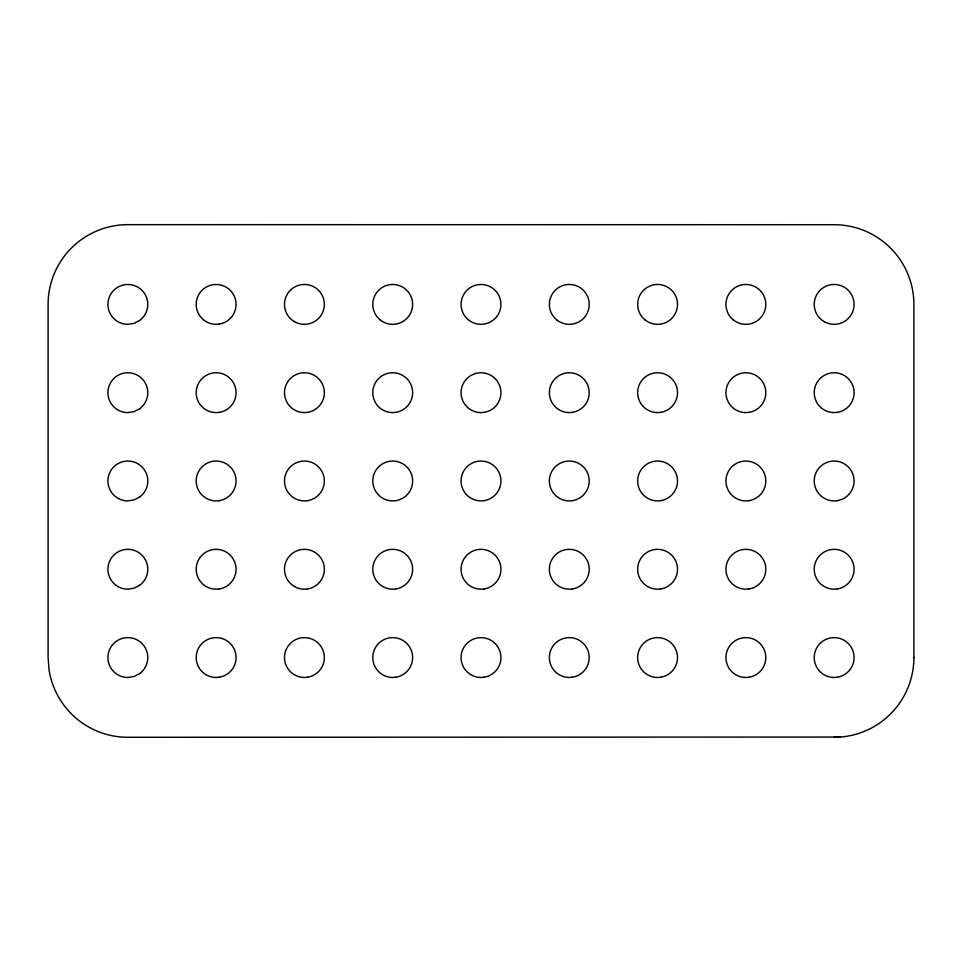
<?xml version="1.0" encoding="UTF-8"?>
<svg xmlns="http://www.w3.org/2000/svg" width="962" height="962" viewBox="0 0 962 962"><rect width="100%" height="100%" fill="white"/><g stroke="black" fill="none" stroke-linecap="round" stroke-linejoin="round"><path stroke-width="1.44" d="M834.15 737.349L840.415 737.108M913.9 657.551L913.9 304.389A79.75 79.75 0 0 0 834.15 224.711L127.85 224.651A79.75 79.75 0 0 0 48.1 304.389L48.1 657.551L49.074 669.973A79.774 79.774 0 0 0 127.85 737.289L840.415 737.048A79.774 79.774 0 0 0 913.9 657.491M139.562 320.526L134.007 323.352L127.85 324.326A19.937 19.937 0 0 1 110.077 313.444L108.886 310.558A19.937 19.937 0 0 1 127.85 284.463L130.964 284.704A19.937 19.937 0 0 1 143.975 292.676L145.611 295.346A19.937 19.937 0 0 1 139.562 320.526M139.562 408.814L134.007 411.64L127.85 412.614A19.937 19.937 0 0 1 110.077 401.731L108.886 398.845A19.937 19.937 0 0 1 127.85 372.751L130.964 372.991A19.937 19.937 0 0 1 143.975 380.964L145.611 383.634A19.937 19.937 0 0 1 139.562 408.814M139.562 497.101L134.007 499.927L127.85 500.913A19.937 19.937 0 0 1 110.077 490.019L108.886 487.133A19.937 19.937 0 0 1 127.85 461.038L130.964 461.279A19.937 19.937 0 0 1 143.975 469.252L145.611 471.921A19.937 19.937 0 0 1 139.562 497.101M139.562 585.389L134.007 588.215L127.85 589.201A19.937 19.937 0 0 1 110.077 578.306L108.886 575.42A19.937 19.937 0 0 1 127.85 549.326L130.964 549.567A19.937 19.937 0 0 1 143.975 557.539L145.611 560.209A19.937 19.937 0 0 1 139.562 585.389M139.562 673.677L134.007 676.514L127.85 677.488A19.937 19.937 0 0 1 110.077 666.606L108.886 663.708A19.937 19.937 0 0 1 127.85 637.614L130.964 637.854A19.937 19.937 0 0 1 143.975 645.827L145.611 648.496A19.937 19.937 0 0 1 139.562 673.677M219.252 324.086L216.137 324.326A19.937 19.937 0 0 1 198.364 313.444L197.174 310.558A19.937 19.937 0 0 1 216.137 284.463L219.252 284.704A19.937 19.937 0 0 1 232.263 292.676L233.898 295.346A19.937 19.937 0 0 1 219.252 324.086M219.252 412.373L216.137 412.614A19.937 19.937 0 0 1 198.364 401.731L197.174 398.845A19.937 19.937 0 0 1 216.137 372.751L219.252 372.991A19.937 19.937 0 0 1 232.263 380.964L233.898 383.634A19.937 19.937 0 0 1 219.252 412.373M307.539 412.373L304.425 412.614A19.937 19.937 0 0 1 286.664 401.731L285.461 398.845A19.937 19.937 0 0 1 304.425 372.751L307.539 372.991A19.937 19.937 0 0 1 320.55 380.964L322.186 383.634A19.937 19.937 0 0 1 307.539 412.373M395.827 412.373L392.712 412.614A19.937 19.937 0 0 1 374.952 401.731L373.749 398.845A19.937 19.937 0 0 1 392.712 372.751L395.827 372.991A19.937 19.937 0 0 1 408.838 380.964L410.473 383.634A19.937 19.937 0 0 1 395.827 412.373M484.114 412.373L481 412.614A19.937 19.937 0 0 1 463.239 401.731L462.037 398.845A19.937 19.937 0 0 1 481 372.751L484.114 372.991A19.937 19.937 0 0 1 497.126 380.964L498.761 383.634A19.937 19.937 0 0 1 484.114 412.373M572.402 412.373L569.288 412.614A19.937 19.937 0 0 1 551.527 401.731L550.324 398.845A19.937 19.937 0 0 1 569.288 372.751L572.402 372.991A19.937 19.937 0 0 1 585.413 380.964L587.048 383.634A19.937 19.937 0 0 1 572.402 412.373M660.702 412.373L657.575 412.614A19.937 19.937 0 0 1 639.814 401.731L638.612 398.845A19.937 19.937 0 0 1 657.575 372.751L660.702 372.991A19.937 19.937 0 0 1 673.701 380.964L675.336 383.634A19.937 19.937 0 0 1 660.702 412.373M748.989 412.373L745.863 412.614A19.937 19.937 0 0 1 728.102 401.731L726.911 398.845A19.937 19.937 0 0 1 745.863 372.751L748.989 372.991A19.937 19.937 0 0 1 762 380.964L763.636 383.634A19.937 19.937 0 0 1 748.989 412.373M837.277 412.373L834.15 412.614A19.937 19.937 0 0 1 816.389 401.731L815.199 398.845A19.937 19.937 0 0 1 834.15 372.751L837.277 372.991A19.937 19.937 0 0 1 850.288 380.964L851.923 383.634A19.937 19.937 0 0 1 837.277 412.373M219.252 500.661L216.137 500.913A19.937 19.937 0 0 1 198.364 490.019L197.174 487.133A19.937 19.937 0 0 1 216.137 461.038L219.252 461.279A19.937 19.937 0 0 1 232.263 469.252L233.898 471.921A19.937 19.937 0 0 1 219.252 500.661M307.539 500.661L304.425 500.913A19.937 19.937 0 0 1 286.664 490.019L285.461 487.133A19.937 19.937 0 0 1 304.425 461.038L307.539 461.279A19.937 19.937 0 0 1 320.55 469.252L322.186 471.921A19.937 19.937 0 0 1 307.539 500.661M395.827 500.661L392.712 500.913A19.937 19.937 0 0 1 374.952 490.019L373.749 487.133A19.937 19.937 0 0 1 392.712 461.038L395.827 461.279A19.937 19.937 0 0 1 408.838 469.252L410.473 471.921A19.937 19.937 0 0 1 395.827 500.661M484.114 500.661L481 500.913A19.937 19.937 0 0 1 463.239 490.019L462.037 487.133A19.937 19.937 0 0 1 481 461.038L484.114 461.279A19.937 19.937 0 0 1 497.126 469.252L498.761 471.921A19.937 19.937 0 0 1 484.114 500.661M572.402 500.661L569.288 500.913A19.937 19.937 0 0 1 551.527 490.019L550.324 487.133A19.937 19.937 0 0 1 569.288 461.038L572.402 461.279A19.937 19.937 0 0 1 585.413 469.252L587.048 471.921A19.937 19.937 0 0 1 572.402 500.661M660.702 500.661L657.575 500.913A19.937 19.937 0 0 1 639.814 490.019L638.612 487.133A19.937 19.937 0 0 1 657.575 461.038L660.702 461.279A19.937 19.937 0 0 1 673.701 469.252L675.336 471.921A19.937 19.937 0 0 1 660.702 500.661M748.989 500.661L745.863 500.913A19.937 19.937 0 0 1 728.102 490.019L726.911 487.133A19.937 19.937 0 0 1 745.863 461.038L748.989 461.279A19.937 19.937 0 0 1 762 469.252L763.636 471.921A19.937 19.937 0 0 1 748.989 500.661M837.277 500.661L834.15 500.913A19.937 19.937 0 0 1 816.389 490.019L815.199 487.133A19.937 19.937 0 0 1 834.15 461.038L837.277 461.279A19.937 19.937 0 0 1 850.288 469.252L851.923 471.921A19.937 19.937 0 0 1 837.277 500.661M219.252 588.948L216.137 589.201A19.937 19.937 0 0 1 198.364 578.306L197.174 575.42A19.937 19.937 0 0 1 216.137 549.326L219.252 549.567A19.937 19.937 0 0 1 232.263 557.539L233.898 560.209A19.937 19.937 0 0 1 219.252 588.948M307.539 588.948L304.425 589.201A19.937 19.937 0 0 1 286.664 578.306L285.461 575.42A19.937 19.937 0 0 1 304.425 549.326L307.539 549.567A19.937 19.937 0 0 1 320.55 557.539L322.186 560.209A19.937 19.937 0 0 1 307.539 588.948M395.827 588.948L392.712 589.201A19.937 19.937 0 0 1 374.952 578.306L373.749 575.42A19.937 19.937 0 0 1 392.712 549.326L395.827 549.567A19.937 19.937 0 0 1 408.838 557.539L410.473 560.209A19.937 19.937 0 0 1 395.827 588.948M484.114 588.948L481 589.201A19.937 19.937 0 0 1 463.239 578.306L462.037 575.42A19.937 19.937 0 0 1 481 549.326L484.114 549.567A19.937 19.937 0 0 1 497.126 557.539L498.761 560.209A19.937 19.937 0 0 1 484.114 588.948M572.402 588.948L569.288 589.201A19.937 19.937 0 0 1 551.527 578.306L550.324 575.42A19.937 19.937 0 0 1 569.288 549.326L572.402 549.567A19.937 19.937 0 0 1 585.413 557.539L587.048 560.209A19.937 19.937 0 0 1 572.402 588.948M660.702 588.948L657.575 589.201A19.937 19.937 0 0 1 639.814 578.306L638.612 575.42A19.937 19.937 0 0 1 657.575 549.326L660.702 549.567A19.937 19.937 0 0 1 673.701 557.539L675.336 560.209A19.937 19.937 0 0 1 660.702 588.948M748.989 588.948L745.863 589.201A19.937 19.937 0 0 1 728.102 578.306L726.911 575.42A19.937 19.937 0 0 1 745.863 549.326L748.989 549.567A19.937 19.937 0 0 1 762 557.539L763.636 560.209A19.937 19.937 0 0 1 748.989 588.948M837.277 588.948L834.15 589.201A19.937 19.937 0 0 1 816.389 578.306L815.199 575.42A19.937 19.937 0 0 1 834.15 549.326L837.277 549.567A19.937 19.937 0 0 1 850.288 557.539L851.923 560.209A19.937 19.937 0 0 1 837.277 588.948M219.252 677.236L216.137 677.488A19.937 19.937 0 0 1 198.364 666.606L197.174 663.708A19.937 19.937 0 0 1 216.137 637.614L219.252 637.854A19.937 19.937 0 0 1 232.263 645.827L233.898 648.496A19.937 19.937 0 0 1 219.252 677.236M307.539 677.236L304.425 677.488A19.937 19.937 0 0 1 286.664 666.606L285.461 663.708A19.937 19.937 0 0 1 304.425 637.614L307.539 637.854A19.937 19.937 0 0 1 320.55 645.827L322.186 648.496A19.937 19.937 0 0 1 307.539 677.236M395.827 677.236L392.712 677.488A19.937 19.937 0 0 1 374.952 666.606L373.749 663.708A19.937 19.937 0 0 1 392.712 637.614L395.827 637.854A19.937 19.937 0 0 1 408.838 645.827L410.473 648.496A19.937 19.937 0 0 1 395.827 677.236M484.114 677.236L481 677.488A19.937 19.937 0 0 1 463.239 666.606L462.037 663.708A19.937 19.937 0 0 1 481 637.614L484.114 637.854A19.937 19.937 0 0 1 497.126 645.827L498.761 648.496A19.937 19.937 0 0 1 484.114 677.236M572.402 677.236L569.288 677.488A19.937 19.937 0 0 1 551.527 666.606L550.324 663.708A19.937 19.937 0 0 1 569.288 637.614L572.402 637.854A19.937 19.937 0 0 1 585.413 645.827L587.048 648.496A19.937 19.937 0 0 1 572.402 677.236M660.702 677.236L657.575 677.488A19.937 19.937 0 0 1 639.814 666.606L638.612 663.708A19.937 19.937 0 0 1 657.575 637.614L660.702 637.854A19.937 19.937 0 0 1 673.701 645.827L675.336 648.496A19.937 19.937 0 0 1 660.702 677.236M748.989 677.236L745.863 677.488A19.937 19.937 0 0 1 728.102 666.606L726.911 663.708A19.937 19.937 0 0 1 745.863 637.614L748.989 637.854A19.937 19.937 0 0 1 762 645.827L763.636 648.496A19.937 19.937 0 0 1 748.989 677.236M837.277 677.236L834.15 677.488A19.937 19.937 0 0 1 816.389 666.606L815.199 663.708A19.937 19.937 0 0 1 834.15 637.614L837.277 637.854A19.937 19.937 0 0 1 850.288 645.827L851.923 648.496A19.937 19.937 0 0 1 837.277 677.236M556.745 319.889A19.937 19.937 0 0 0 588.984 307.515A19.937 19.937 0 0 0 562.145 285.786A19.937 19.937 0 0 0 556.745 319.889M380.17 319.889A19.937 19.937 0 0 0 412.397 307.515A19.937 19.937 0 0 0 385.57 285.786A19.937 19.937 0 0 0 380.17 319.889M824.181 321.657A19.937 19.937 0 0 0 854.088 304.389A19.937 19.937 0 0 0 824.181 287.133A19.937 19.937 0 0 0 824.181 321.657M733.321 319.889A19.937 19.937 0 0 0 765.56 307.515A19.937 19.937 0 0 0 738.72 285.786A19.937 19.937 0 0 0 733.321 319.889M645.033 319.889A19.937 19.937 0 0 0 677.272 307.515A19.937 19.937 0 0 0 650.432 285.786A19.937 19.937 0 0 0 645.033 319.889M468.458 319.889A19.937 19.937 0 0 0 500.685 307.515A19.937 19.937 0 0 0 473.857 285.786A19.937 19.937 0 0 0 468.458 319.889M294.456 321.657A19.937 19.937 0 0 0 324.362 304.389A19.937 19.937 0 0 0 294.456 287.133A19.937 19.937 0 0 0 294.456 321.657"/></g></svg>
